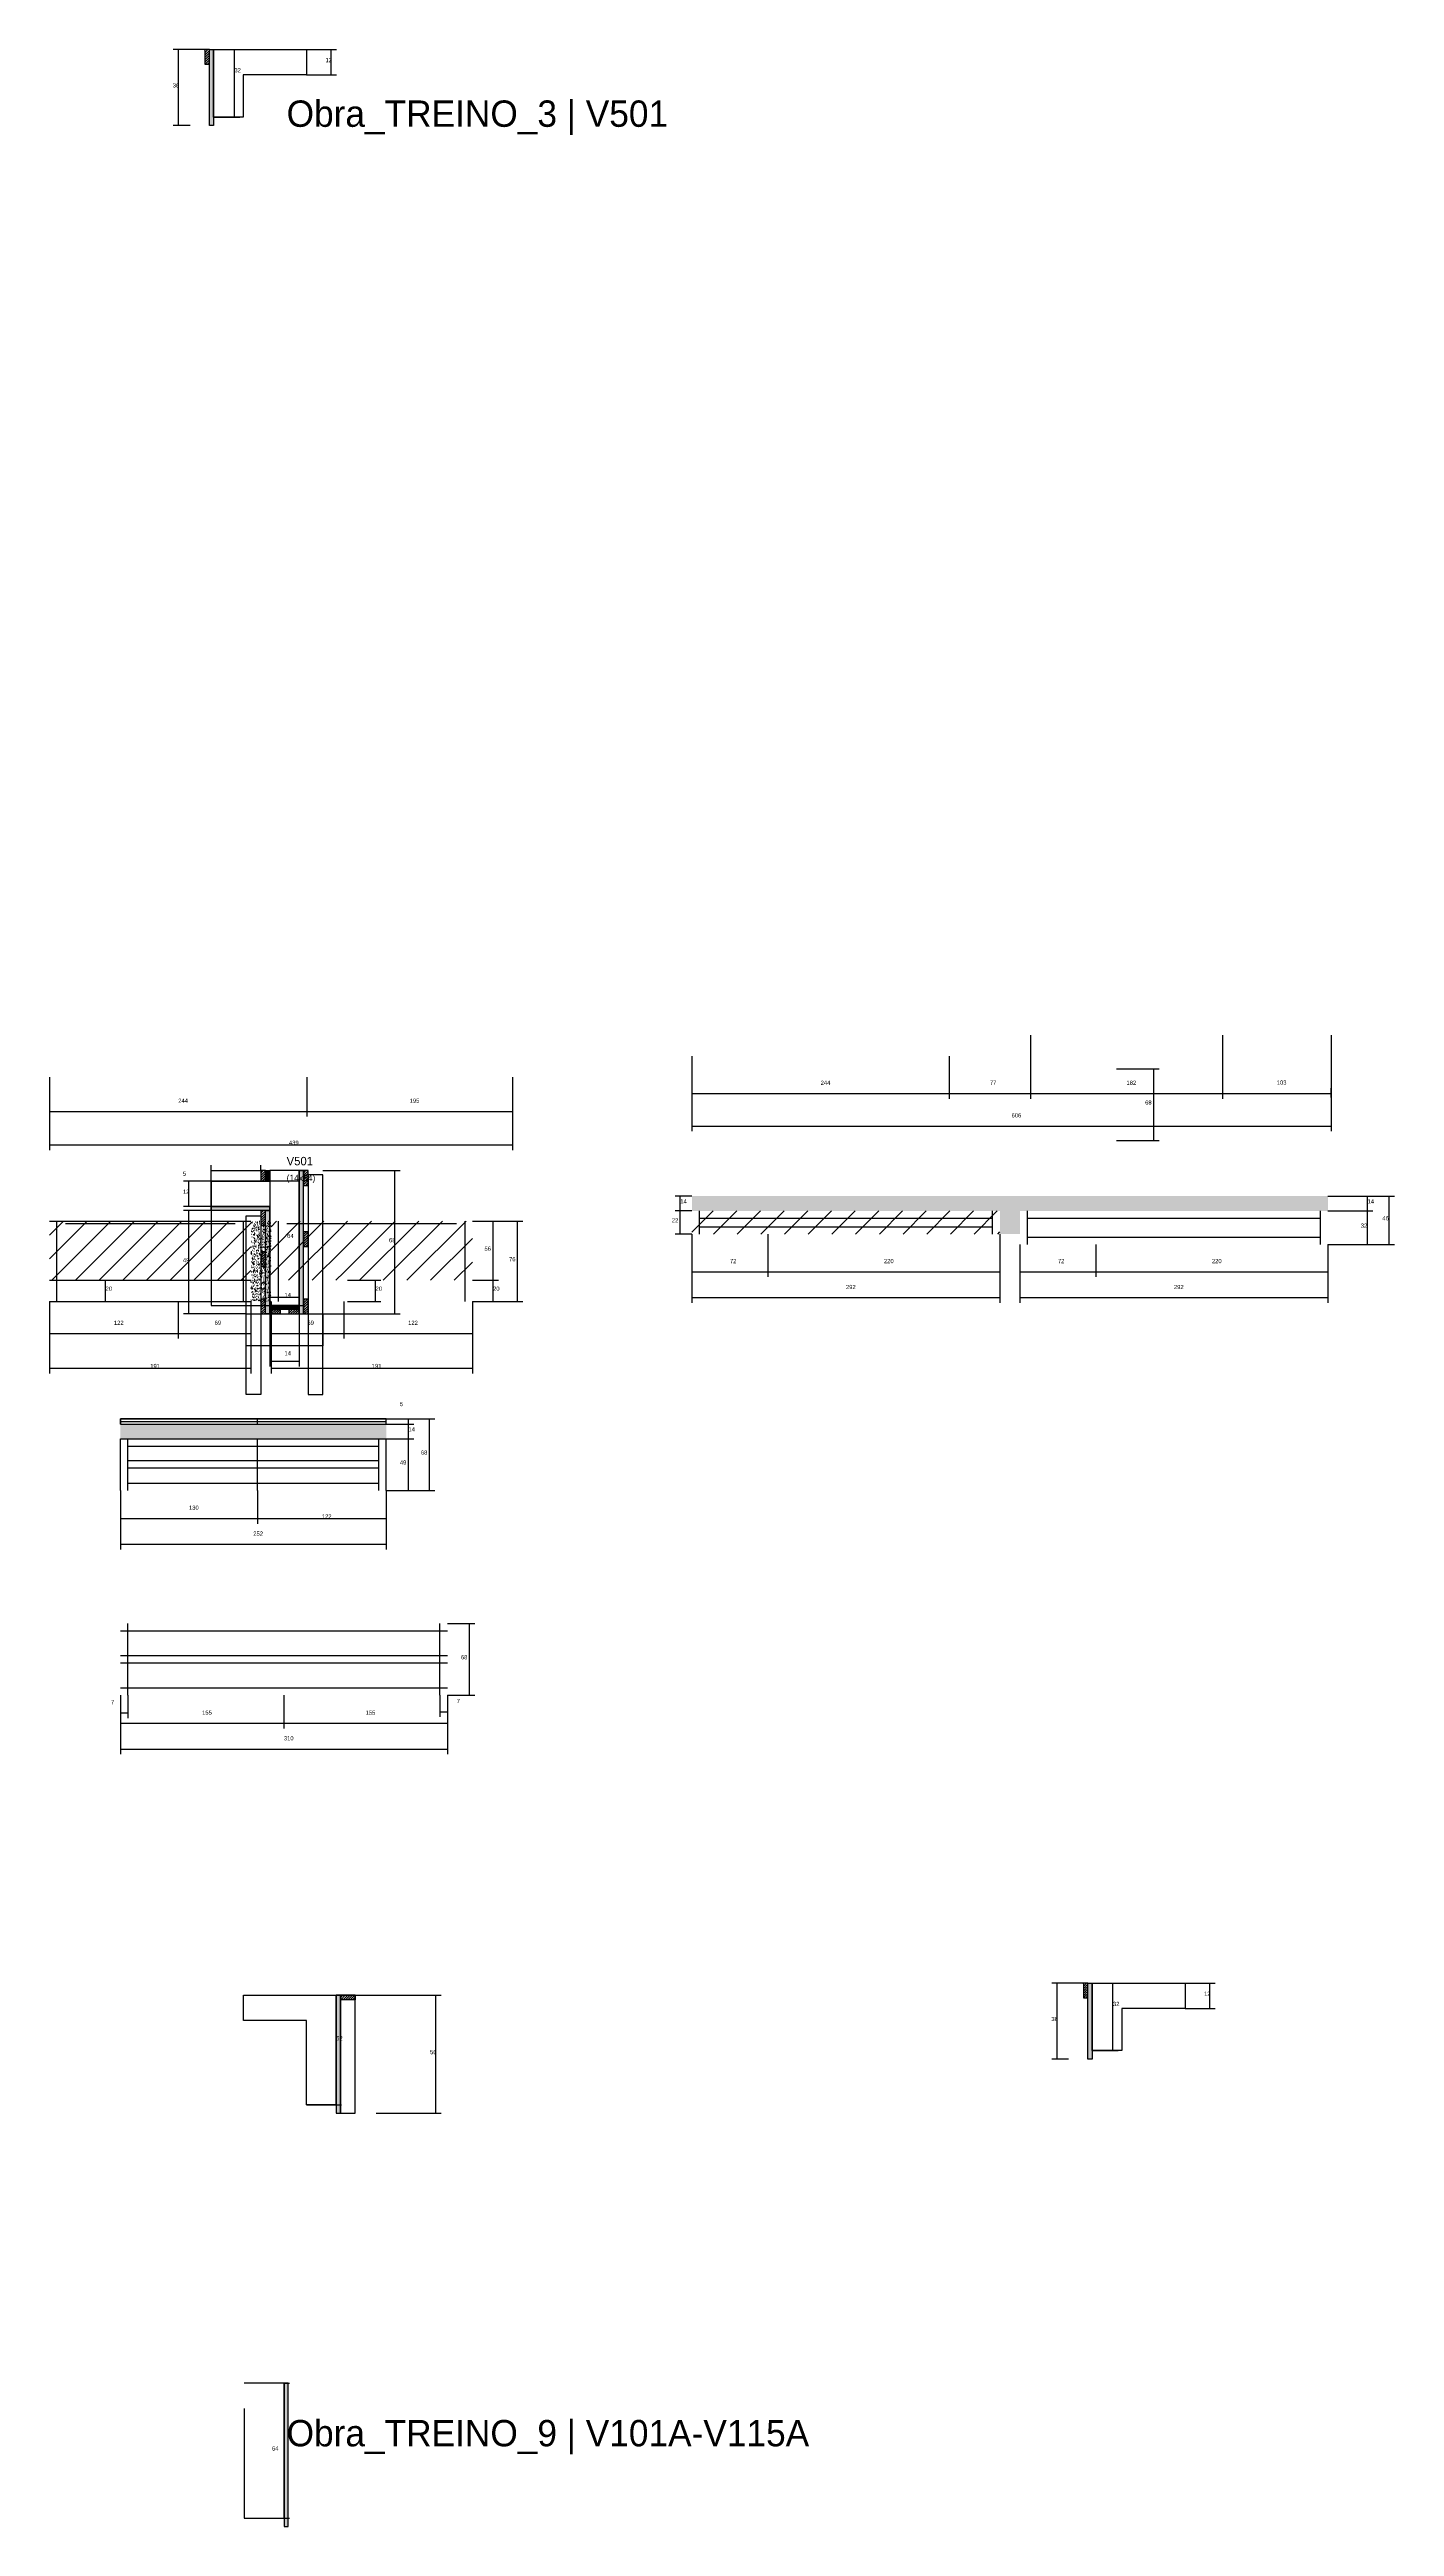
# Model space of a CAD drawing. Header units: metres. Extents: x -65046 to 21926, y -45195 to 1016.
# Drawn here: x 14175 to 15451, y -38686 to -36337 of the extents above; entities that cross this region are included whole.
import ezdxf

# ---------------------------------------------------------------- set-up
doc = ezdxf.new("R2010")
doc.units = ezdxf.units.M
for name, color, linetype in [('CONCRETO', 251, 'Continuous'), ('COTA', 241, 'Continuous'), ('Hachura', 253, 'Continuous'), ('LABEL_ID', 3, 'Continuous'), ('Madeira', 126, 'Continuous'), ('Painéis', 200, 'Continuous'), ('SARR_2.2x7', 40, 'Continuous'), ('SARR_3.5x7', 81, 'Continuous'), ('SARR_EDITAR', 141, 'Continuous'), ('Texto Seção', 7, 'Continuous')]:
    doc.layers.add(name, color=color, linetype=linetype)

msp = doc.modelspace()

# ---------------------------------------------------------------- hatches: boundary and pattern name
at = {"layer": 'COTA'}
h = msp.add_hatch(dxfattribs=at)
h.set_pattern_fill('AR-CONC', scale=0.03)
h.paths.add_polyline_path([(14784.4, -37424.2), (14784.4, -37438.2), (15076.4, -37438.2), (15076.4, -37460.2), (15095.4, -37460.2), (15095.4, -37438.2), (15387.4, -37438.2), (15387.4, -37424.2)])
h = msp.add_hatch(dxfattribs=at)
h.set_pattern_fill('AR-CONC', scale=0.03)
h.paths.add_polyline_path([(14385.2, -37448), (14366.2, -37448), (14366.2, -37448), (14366.2, -37524), (14366.2, -37524), (14385.2, -37524), (14385.2, -37524), (14385.2, -37448)])
h = msp.add_hatch(dxfattribs=at)
h.set_pattern_fill('AR-CONC', scale=0.03)
h.paths.add_polyline_path([(14242.4, -37640.4), (14242.4, -37654.4), (14242.4, -37654.4), (14494.4, -37654.4), (14494.4, -37654.4), (14494.4, -37640.4), (14494.4, -37640.4), (14242.4, -37640.4)])
at = {"layer": 'Hachura'}
h = msp.add_hatch(dxfattribs=at)
h.set_pattern_fill('ANSI31', scale=0.5)
h.paths.add_polyline_path([(14326.8, -36336.7), (14322.4, -36336.7), (14322.4, -36336.7), (14322.4, -36350.7), (14322.4, -36350.7), (14326.8, -36350.7), (14326.8, -36350.7), (14326.8, -36336.7)])
h = msp.add_hatch(color=8, dxfattribs=at)
h.dxf.hatch_style = 1
h.paths.add_polyline_path([(14326.8, -36336.7), (14330.8, -36336.7), (14330.8, -36336.7), (14330.8, -36408.7), (14330.8, -36408.7), (14326.8, -36408.7), (14326.8, -36408.7), (14326.8, -36336.7)])
h = msp.add_hatch(dxfattribs=at)
h.set_pattern_fill('ANSI31', scale=0.5)
h.paths.add_polyline_path([(14380, -37400), (14375.6, -37400), (14375.6, -37400), (14375.6, -37410), (14375.6, -37410), (14380, -37410), (14380, -37410), (14380, -37400)])
h = msp.add_hatch(color=8, dxfattribs=at)
h.dxf.hatch_style = 1
h.paths.add_polyline_path([(14380, -37410), (14384, -37410), (14384, -37410), (14384, -37400), (14384, -37400), (14380, -37400), (14380, -37400), (14380, -37410)])
h = msp.add_hatch(color=8, dxfattribs=at)
h.dxf.hatch_style = 1
h.paths.add_polyline_path([(14416, -37400), (14412, -37400), (14412, -37400), (14412, -37536), (14412, -37536), (14416, -37536), (14416, -37536), (14416, -37400)])
h = msp.add_hatch(dxfattribs=at)
h.set_pattern_fill('ANSI31', scale=0.5)
h.paths.add_polyline_path([(14420.4, -37400), (14416, -37400), (14416, -37400), (14416, -37414), (14416, -37414), (14420.4, -37414), (14420.4, -37414), (14420.4, -37400)])
h = msp.add_hatch(color=8, dxfattribs=at)
h.dxf.hatch_style = 1
h.paths.add_polyline_path([(14328.4, -37438), (14328.4, -37434), (14328.4, -37434), (14384, -37434), (14384, -37434), (14384, -37438), (14384, -37438), (14328.4, -37438)])
h = msp.add_hatch(dxfattribs=at)
h.set_pattern_fill('ANSI31', scale=0.5)
h.paths.add_polyline_path([(14380, -37438), (14375.6, -37438), (14375.6, -37438), (14375.6, -37452), (14375.6, -37452), (14380, -37452), (14380, -37452), (14380, -37438)])
h = msp.add_hatch(color=8, dxfattribs=at)
h.dxf.hatch_style = 1
h.paths.add_polyline_path([(14380, -37438), (14384, -37438), (14384, -37438), (14384, -37536), (14384, -37536), (14380, -37536), (14380, -37536), (14380, -37438)])
h = msp.add_hatch(dxfattribs=at)
h.set_pattern_fill('ANSI31', scale=5)
h.paths.add_polyline_path([(14784.4, -37438.2), (14784.4, -37460.2), (14856.4, -37460.2), (14856.4, -37438.2)])
h = msp.add_hatch(dxfattribs=at)
h.set_pattern_fill('ANSI31', scale=5)
h.paths.add_polyline_path([(15076.4, -37460.2), (15076.4, -37438.2), (14856.4, -37438.2), (14856.4, -37460.2)])
h = msp.add_hatch(dxfattribs=at)
h.set_pattern_fill('ANSI31', scale=5)
h.paths.add_polyline_path([(14297.2, -37448), (14175.2, -37448), (14175.2, -37504), (14297.2, -37504)])
h = msp.add_hatch(dxfattribs=at)
h.set_pattern_fill('ANSI31', scale=5)
h.paths.add_polyline_path([(14297.2, -37448), (14297.2, -37504), (14366.2, -37504), (14366.2, -37448)])
h = msp.add_hatch(dxfattribs=at)
h.set_pattern_fill('ANSI31', scale=5)
h.paths.add_polyline_path([(14385.2, -37448), (14385.2, -37504), (14454.2, -37504), (14454.2, -37448)])
h = msp.add_hatch(dxfattribs=at)
h.set_pattern_fill('ANSI31', scale=0.5)
h.paths.add_polyline_path([(14420.4, -37458), (14416, -37458), (14416, -37458), (14416, -37472), (14416, -37472), (14420.4, -37472), (14420.4, -37472), (14420.4, -37458)])
h = msp.add_hatch(dxfattribs=at)
h.set_pattern_fill('ANSI31', scale=5)
h.paths.add_polyline_path([(14454.2, -37448), (14454.2, -37504), (14576.2, -37504), (14576.2, -37448)])
h = msp.add_hatch(dxfattribs=at)
h.set_pattern_fill('ANSI31', scale=0.5)
h.paths.add_polyline_path([(14380, -37477), (14375.6, -37477), (14375.6, -37477), (14375.6, -37491), (14375.6, -37491), (14380, -37491), (14380, -37491), (14380, -37477)])
h = msp.add_hatch(dxfattribs=at)
h.set_pattern_fill('ANSI31', scale=0.5)
h.paths.add_polyline_path([(14380, -37522), (14375.6, -37522), (14375.6, -37522), (14375.6, -37536), (14375.6, -37536), (14380, -37536), (14380, -37536), (14380, -37522)])
h = msp.add_hatch(color=8, dxfattribs=at)
h.dxf.hatch_style = 1
h.paths.add_polyline_path([(14384, -37531.6), (14384, -37528), (14384, -37528), (14412, -37528), (14412, -37528), (14412, -37531.6), (14412, -37531.6), (14384, -37531.6)])
h = msp.add_hatch(dxfattribs=at)
h.set_pattern_fill('ANSI31', scale=0.5)
h.paths.add_polyline_path([(14384, -37536), (14384, -37531.6), (14384, -37531.6), (14394, -37531.6), (14394, -37531.6), (14394, -37536), (14394, -37536), (14384, -37536)])
h = msp.add_hatch(dxfattribs=at)
h.set_pattern_fill('ANSI31', scale=0.5)
h.paths.add_polyline_path([(14412, -37536), (14412, -37531.6), (14412, -37531.6), (14402, -37531.6), (14402, -37531.6), (14402, -37536), (14402, -37536), (14412, -37536)])
h = msp.add_hatch(dxfattribs=at)
h.set_pattern_fill('ANSI31', scale=0.5)
h.paths.add_polyline_path([(14420.4, -37522), (14416, -37522), (14416, -37522), (14416, -37536), (14416, -37536), (14420.4, -37536), (14420.4, -37536), (14420.4, -37522)])
h = msp.add_hatch(dxfattribs=at)
h.set_pattern_fill('ANSI31', scale=0.5)
h.paths.add_polyline_path([(15159.9, -38170.7), (15155.5, -38170.7), (15155.5, -38170.7), (15155.5, -38184.7), (15155.5, -38184.7), (15159.9, -38184.7), (15159.9, -38184.7), (15159.9, -38170.7)])
h = msp.add_hatch(color=8, dxfattribs=at)
h.dxf.hatch_style = 1
h.paths.add_polyline_path([(15159.9, -38170.7), (15163.9, -38170.7), (15163.9, -38170.7), (15163.9, -38242.7), (15163.9, -38242.7), (15159.9, -38242.7), (15159.9, -38242.7), (15159.9, -38170.7)])
h = msp.add_hatch(color=8, dxfattribs=at)
h.dxf.hatch_style = 1
h.paths.add_polyline_path([(14451, -38182.1), (14447, -38182.1), (14447, -38182.1), (14447, -38294.1), (14447, -38294.1), (14451, -38294.1), (14451, -38294.1), (14451, -38182.1)])
h = msp.add_hatch(dxfattribs=at)
h.set_pattern_fill('ANSI31', scale=0.5)
h.paths.add_polyline_path([(14465, -38182.1), (14465, -38186.5), (14465, -38186.5), (14451, -38186.5), (14451, -38186.5), (14451, -38182.1), (14451, -38182.1), (14465, -38182.1)])
h = msp.add_hatch(color=8, dxfattribs=at)
h.dxf.hatch_style = 1
h.paths.add_polyline_path([(14401.6, -38550), (14397.6, -38550), (14397.6, -38550), (14397.6, -38686), (14397.6, -38686), (14401.6, -38686), (14401.6, -38686), (14401.6, -38550)])

# ---------------------------------------------------------------- linework, layer by layer
at = {"layer": 'CONCRETO'}
for points in [[(14330.8, -36356.7), (14330.8, -36336.7), (14358.5, -36336.7)], [(14358.5, -36336.7), (14418.8, -36336.7), (14418.8, -36360.7), (14358.8, -36360.7), (14358.8, -36400.7), (14330.8, -36400.7), (14330.8, -36356.7), (14330.8, -36356.7)], [(14384, -37434), (14384, -37436), (14384, -37436), (14384, -37528), (14412, -37528), (14412, -37400), (14416, -37400), (14416, -37400), (14384, -37400), (14384, -37410)], [(14412, -37424), (14412, -37424), (14412, -37456), (14412, -37456), (14412, -37528), (14384, -37528), (14384, -37434), (14328.4, -37434), (14328.4, -37410), (14384, -37410)], [(15163.9, -38190.7), (15163.9, -38170.7), (15191.6, -38170.7)], [(15191.6, -38170.7), (15251.9, -38170.7), (15251.9, -38194.7), (15191.9, -38194.7), (15191.9, -38234.7), (15163.9, -38234.7), (15163.9, -38190.7), (15163.9, -38190.7)], [(14359.6, -38574), (14359.6, -38576), (14359.6, -38576), (14359.6, -38678), (14397.6, -38678), (14397.6, -38550), (14401.6, -38550), (14401.6, -38550), (14359.6, -38550), (14359.6, -38550)]]:
    msp.add_lwpolyline(points, dxfattribs=at)
for points in [[(14384, -37528), (14416, -37528), (14416, -37400), (14384, -37400)], [(14328.4, -37528), (14412, -37528), (14412, -37410), (14328.4, -37410)], [(14447, -38206.1), (14447, -38188.1), (14447, -38286.1), (14419, -38286.1), (14419, -38206.1), (14359, -38206.1), (14359, -38182.1), (14447, -38182.1), (14447, -38185.1), (14447, -38209.1)]]:
    msp.add_lwpolyline(points, close=True, dxfattribs=at)
at = {"layer": 'COTA'}
for p, q in [((14322.4, -36336.7), (14292.5, -36336.7)), ((14297.5, -36408.7), (14297.5, -36336.7)), ((14330.5, -36336.7), (14355.5, -36336.7)), ((14350.5, -36400.7), (14350.5, -36336.7)), ((14418.8, -36336.7), (14447.4, -36336.7)), ((14442.4, -36360.7), (14442.4, -36336.7)), ((14418.8, -36360.7), (14447.4, -36360.7)), ((14308.4, -36408.7), (14292.5, -36408.7)), ((14330.5, -36400.7), (14355.5, -36400.7)), ((15105.4, -37271.4), (15105.4, -37331.8)), ((15287.4, -37271.4), (15287.4, -37331.8)), ((15390.4, -37271.4), (15390.4, -37362.7)), ((14784.4, -37291.4), (14784.4, -37331.8)), ((14784.4, -37291.4), (14784.4, -37362.7)), ((15028.4, -37291.4), (15028.4, -37331.8)), ((15028.4, -37291.4), (15028.4, -37331.8)), ((15105.4, -37291.4), (15105.4, -37331.8)), ((15187, -37303.4), (15227.3, -37303.4)), ((15222.3, -37371.4), (15222.3, -37303.4)), ((15287.4, -37291.4), (15287.4, -37331.8)), ((14175.2, -37311.5), (14175.2, -37380.6)), ((14175.2, -37311.5), (14175.2, -37348.8)), ((14419.2, -37311.5), (14419.2, -37348.8)), ((14419.2, -37311.5), (14419.2, -37348.8)), ((14614.2, -37311.5), (14614.2, -37380.6)), ((14614.2, -37311.5), (14614.2, -37348.8)), ((14784.4, -37326.8), (15028.4, -37326.8)), ((15028.4, -37326.8), (15105.4, -37326.8)), ((15105.4, -37326.8), (15287.4, -37326.8)), ((15287.4, -37326.8), (15390.4, -37326.8)), ((15390.4, -37330.6), (15390.4, -37321.8)), ((14175.2, -37343.8), (14419.2, -37343.8)), ((14419.2, -37343.8), (14614.2, -37343.8)), ((14175.2, -37375.6), (14614.2, -37375.6)), ((14784.4, -37357.7), (15390.4, -37357.7)), ((15187, -37371.4), (15227.3, -37371.4)), ((14328.4, -37410), (14328.4, -37395)), ((14328.4, -37400), (14375.6, -37400)), ((14375.6, -37400), (14375.6, -37395)), ((14412, -37528), (14412, -37400)), ((14412, -37400), (14417, -37400)), ((14434.4, -37400), (14507.6, -37400)), ((14502.6, -37536), (14502.6, -37400)), ((14328.4, -37410), (14302.2, -37410)), ((14307.2, -37434), (14307.2, -37410)), ((14784.4, -37424.2), (14768.3, -37424.2)), ((14773.3, -37438.2), (14773.3, -37424.2)), ((15387.4, -37424.2), (15430, -37424.2)), ((15387.4, -37424.2), (15450.5, -37424.2)), ((15425, -37438.2), (15425, -37424.2)), ((15445.5, -37470.2), (15445.5, -37424.2)), ((14328.4, -37434), (14302.2, -37434)), ((14366, -37438), (14302.2, -37438)), ((14307.2, -37536), (14307.2, -37438)), ((14784.4, -37438.2), (14768.3, -37438.2)), ((14784.4, -37438.2), (14768.3, -37438.2)), ((14773.3, -37460.2), (14773.3, -37438.2)), ((15387.4, -37438.2), (15430, -37438.2)), ((15387.4, -37438.2), (15430, -37438.2)), ((15425, -37470.2), (15425, -37438.2)), ((14576.2, -37448), (14600.8, -37448)), ((14576.2, -37448), (14624, -37448)), ((14595.8, -37504), (14595.8, -37448)), ((14619, -37524), (14619, -37448)), ((14784.4, -37460.2), (14768.3, -37460.2)), ((14784.4, -37460.2), (14784.4, -37500.9)), ((14784.4, -37460.2), (14784.4, -37525.5)), ((14856.4, -37460.2), (14856.4, -37500.9)), ((14856.4, -37460.2), (14856.4, -37500.9)), ((15076.4, -37460.2), (15076.4, -37500.9)), ((15076.4, -37460.2), (15076.4, -37525.5)), ((15095.4, -37470.2), (15095.4, -37500.9)), ((15095.4, -37470.2), (15095.4, -37525.5)), ((15167.4, -37470.2), (15167.4, -37500.9)), ((15167.4, -37470.2), (15167.4, -37500.9)), ((15387.4, -37470.2), (15387.4, -37500.9)), ((15387.4, -37470.2), (15387.4, -37525.5)), ((15387.4, -37470.2), (15430, -37470.2)), ((15387.4, -37470.2), (15450.5, -37470.2)), ((14193.7, -37504), (14233.3, -37504)), ((14228.3, -37524), (14228.3, -37504)), ((14384, -37536), (14384, -37515)), ((14412, -37536), (14412, -37515)), ((14457.7, -37504), (14489.3, -37504)), ((14484.3, -37524), (14484.3, -37504)), ((14576.2, -37504), (14600.8, -37504)), ((14576.2, -37504), (14600.8, -37504)), ((14595.8, -37524), (14595.8, -37504)), ((14784.4, -37495.9), (14856.4, -37495.9)), ((14856.4, -37495.9), (15076.4, -37495.9)), ((15095.4, -37495.9), (15167.4, -37495.9)), ((15167.4, -37495.9), (15387.4, -37495.9)), ((14175.2, -37524), (14175.2, -37592.3)), ((14175.2, -37524), (14175.2, -37559.4)), ((14193.7, -37524), (14233.3, -37524)), ((14297.2, -37524), (14297.2, -37559.4)), ((14297.2, -37524), (14297.2, -37559.4)), ((14361.6, -37536), (14302.2, -37536)), ((14366.2, -37524), (14366.2, -37592.3)), ((14366.2, -37524), (14366.2, -37559.4)), ((14384, -37520), (14412, -37520)), ((14384, -37536), (14384, -37585.7)), ((14385.2, -37524), (14385.2, -37592.3)), ((14385.2, -37524), (14385.2, -37559.4)), ((14412, -37528), (14417, -37528)), ((14412, -37536), (14412, -37585.7)), ((14434.4, -37536), (14507.6, -37536)), ((14454.2, -37524), (14454.2, -37559.4)), ((14454.2, -37524), (14454.2, -37559.4)), ((14457.7, -37524), (14489.3, -37524)), ((14576.2, -37524), (14576.2, -37592.3)), ((14576.2, -37524), (14576.2, -37559.4)), ((14576.2, -37524), (14600.8, -37524)), ((14576.2, -37524), (14624, -37524)), ((14784.4, -37520.5), (15076.4, -37520.5)), ((15095.4, -37520.5), (15387.4, -37520.5)), ((14175.2, -37554.4), (14297.2, -37554.4)), ((14297.2, -37554.4), (14366.2, -37554.4)), ((14385.2, -37554.4), (14454.2, -37554.4)), ((14454.2, -37554.4), (14576.2, -37554.4)), ((14175.2, -37587.3), (14366.2, -37587.3)), ((14384, -37580.7), (14412, -37580.7)), ((14385.2, -37587.3), (14576.2, -37587.3)), ((14494.4, -37635.4), (14540.4, -37635.4)), ((14494.4, -37635.4), (14520.5, -37635.4)), ((14515.5, -37640.4), (14515.5, -37635.4)), ((14535.4, -37703.4), (14535.4, -37635.4)), ((14494.4, -37640.4), (14520.5, -37640.4)), ((14494.4, -37640.4), (14520.5, -37640.4)), ((14494.4, -37654.4), (14520.5, -37654.4)), ((14494.4, -37654.4), (14520.5, -37654.4)), ((14515.5, -37654.4), (14515.5, -37640.4)), ((14515.5, -37703.4), (14515.5, -37654.4)), ((14242.4, -37703.4), (14242.4, -37735)), ((14242.4, -37703.4), (14242.4, -37759.4)), ((14372.4, -37703.4), (14372.4, -37735)), ((14372.4, -37703.4), (14372.4, -37735)), ((14494.4, -37703.4), (14494.4, -37735)), ((14494.4, -37703.4), (14494.4, -37759.4)), ((14494.4, -37703.4), (14520.5, -37703.4)), ((14494.4, -37703.4), (14540.4, -37703.4)), ((14242.4, -37730), (14372.4, -37730)), ((14372.4, -37730), (14494.4, -37730)), ((14242.4, -37754.4), (14494.4, -37754.4)), ((14552.4, -37829.6), (14578.5, -37829.6)), ((14573.5, -37897.6), (14573.5, -37829.6)), ((14242.4, -37897.6), (14242.4, -37953.6)), ((14242.4, -37897.6), (14242.4, -37919.4)), ((14242.4, -37914.4), (14249.4, -37914.4)), ((14249.4, -37897.6), (14249.4, -37919.4)), ((14397.4, -37897.6), (14397.4, -37929.2)), ((14545.4, -37897.6), (14545.4, -37918.2)), ((14545.4, -37913.2), (14552.4, -37913.2)), ((14552.4, -37897.6), (14552.4, -37929.2)), ((14552.4, -37897.6), (14552.4, -37953.6)), ((14552.4, -37897.6), (14578.5, -37897.6)), ((14552.4, -37897.6), (14552.4, -37918.2)), ((14397.4, -37924.2), (14552.4, -37924.2)), ((14242.4, -37948.6), (14552.4, -37948.6)), ((15155.5, -38170.7), (15125.7, -38170.7)), ((15130.7, -38242.7), (15130.7, -38170.7)), ((15163.6, -38170.7), (15188.6, -38170.7)), ((15183.6, -38234.7), (15183.6, -38170.7)), ((15251.9, -38170.7), (15280.5, -38170.7)), ((15275.5, -38194.7), (15275.5, -38170.7)), ((14419, -38182.1), (14452, -38182.1)), ((14447, -38286.1), (14447, -38182.1)), ((14465, -38182.1), (14546.5, -38182.1)), ((14541.5, -38294.1), (14541.5, -38182.1)), ((15251.9, -38194.7), (15280.5, -38194.7)), ((15141.5, -38242.7), (15125.7, -38242.7)), ((15163.6, -38234.7), (15188.6, -38234.7)), ((14419, -38286.1), (14452, -38286.1)), ((14485, -38294.1), (14546.5, -38294.1)), ((14397.6, -38678), (14397.6, -38550)), ((14397.6, -38550), (14402.6, -38550)), ((14397.6, -38678), (14402.6, -38678))]:
    msp.add_line(p, q, dxfattribs=at)
at = {"layer": 'Madeira'}
for points in [[(14326.8, -36336.7), (14322.4, -36336.7), (14322.4, -36350.7), (14326.8, -36350.7)], [(14380, -37400), (14375.6, -37400), (14375.6, -37410), (14380, -37410)], [(14420.4, -37400), (14416, -37400), (14416, -37414), (14420.4, -37414)], [(14380, -37438), (14375.6, -37438), (14375.6, -37452), (14380, -37452)], [(14420.4, -37458), (14416, -37458), (14416, -37472), (14420.4, -37472)], [(14380, -37477), (14375.6, -37477), (14375.6, -37491), (14380, -37491)], [(14380, -37522), (14375.6, -37522), (14375.6, -37536), (14380, -37536)], [(14384, -37536), (14384, -37531.6), (14394, -37531.6), (14394, -37536)], [(14412, -37536), (14412, -37531.6), (14402, -37531.6), (14402, -37536)], [(14420.4, -37522), (14416, -37522), (14416, -37536), (14420.4, -37536)], [(15159.9, -38170.7), (15155.5, -38170.7), (15155.5, -38184.7), (15159.9, -38184.7)], [(14465, -38182.1), (14465, -38186.5), (14451, -38186.5), (14451, -38182.1)], [(14465, -38182.1), (14451, -38182.1), (14451, -38294.1), (14465, -38294.1)]]:
    msp.add_lwpolyline(points, close=True, dxfattribs=at)
at = {"layer": 'Painéis'}
for p, q in [((14412, -37536), (14412, -37400)), ((14328.4, -37434), (14384, -37434)), ((14328.4, -37438), (14328.4, -37434)), ((14384, -37438), (14384, -37434)), ((14384, -37536), (14384, -37438)), ((14175.2, -37448), (14366.2, -37448)), ((14175.2, -37504), (14366.2, -37504)), ((14175.2, -37524), (14366.2, -37524)), ((14384, -37528), (14412, -37528)), ((14384, -37531.6), (14384, -37528)), ((14412, -37531.6), (14412, -37528)), ((14242.4, -37635.4), (14494.4, -37635.4)), ((14242.4, -37640.4), (14242.4, -37635.4)), ((14372.4, -37640.4), (14372.4, -37635.4)), ((14242.4, -37640.4), (14494.4, -37640.4)), ((14242.4, -37654.4), (14494.4, -37654.4)), ((14242.4, -37703.4), (14242.4, -37654.4)), ((14372.4, -37703.4), (14372.4, -37654.4)), ((14494.4, -37703.4), (14494.4, -37654.4)), ((14242.4, -37897.6), (14242.4, -37929.2)), ((14397.4, -37897.6), (14397.4, -37929.2)), ((14242.4, -37924.2), (14397.4, -37924.2))]:
    msp.add_line(p, q, dxfattribs=at)
for points in [[(14326.8, -36336.7), (14330.8, -36336.7), (14330.8, -36408.7), (14326.8, -36408.7)], [(14380, -37400), (14384, -37400), (14384, -37410), (14380, -37410)], [(14416, -37400), (14412, -37400), (14412, -37536), (14416, -37536)], [(14328.4, -37438), (14328.4, -37434), (14384, -37434), (14384, -37438)], [(14380, -37438), (14384, -37438), (14384, -37536), (14380, -37536)], [(14384, -37531.6), (14384, -37528), (14412, -37528), (14412, -37531.6)], [(14494.4, -37635.4), (14242.4, -37635.4), (14242.4, -37640.4), (14494.4, -37640.4)], [(15159.9, -38170.7), (15163.9, -38170.7), (15163.9, -38242.7), (15159.9, -38242.7)], [(14451, -38182.1), (14447, -38182.1), (14447, -38294.1), (14451, -38294.1)], [(14401.6, -38550), (14397.6, -38550), (14397.6, -38686), (14401.6, -38686)]]:
    msp.add_lwpolyline(points, close=True, dxfattribs=at)
at = {"layer": 'SARR_2.2x7'}
for p, q in [((14791.4, -37460.2), (14791.4, -37438.2)), ((14791.4, -37445.2), (14856.4, -37445.2)), ((14856.4, -37445.2), (15069.4, -37445.2)), ((15069.4, -37460.2), (15069.4, -37438.2)), ((15102.4, -37470.2), (15102.4, -37438.2)), ((15102.4, -37445.2), (15167.4, -37445.2)), ((15167.4, -37445.2), (15380.4, -37445.2)), ((15380.4, -37470.2), (15380.4, -37438.2)), ((14182.2, -37504), (14182.2, -37448)), ((14190.2, -37450.2), (14297.2, -37450.2)), ((14297.2, -37450.2), (14351.2, -37450.2)), ((14359.2, -37504), (14359.2, -37448)), ((14392.2, -37504), (14392.2, -37448)), ((14400.2, -37450.2), (14454.2, -37450.2)), ((14454.2, -37450.2), (14561.2, -37450.2)), ((14569.2, -37504), (14569.2, -37448)), ((14791.4, -37453.2), (14856.4, -37453.2)), ((14856.4, -37453.2), (15069.4, -37453.2)), ((15102.4, -37463.2), (15167.4, -37463.2)), ((15167.4, -37463.2), (15380.4, -37463.2)), ((14182.2, -37524), (14182.2, -37504)), ((14359.2, -37524), (14359.2, -37504)), ((14392.2, -37524), (14392.2, -37504)), ((14569.2, -37524), (14569.2, -37504)), ((14249.4, -37703.4), (14249.4, -37654.4)), ((14487.4, -37703.4), (14487.4, -37654.4)), ((14249.4, -37661.4), (14372.4, -37661.4)), ((14249.4, -37674.9), (14372.4, -37674.9)), ((14249.4, -37681.9), (14372.4, -37681.9)), ((14372.4, -37661.4), (14487.4, -37661.4)), ((14372.4, -37674.9), (14487.4, -37674.9)), ((14372.4, -37681.9), (14487.4, -37681.9)), ((14249.4, -37696.4), (14372.4, -37696.4)), ((14372.4, -37696.4), (14487.4, -37696.4)), ((14242.4, -37836.6), (14397.4, -37836.6)), ((14249.4, -37897.6), (14249.4, -37829.6)), ((14397.4, -37836.6), (14552.4, -37836.6)), ((14545.4, -37897.6), (14545.4, -37829.6)), ((14242.4, -37859.8), (14397.4, -37859.8)), ((14242.4, -37866.8), (14397.4, -37866.8)), ((14397.4, -37859.8), (14552.4, -37859.8)), ((14397.4, -37866.8), (14552.4, -37866.8)), ((14242.4, -37890.6), (14397.4, -37890.6)), ((14397.4, -37890.6), (14552.4, -37890.6))]:
    msp.add_line(p, q, dxfattribs=at)
at = {"layer": 'SARR_3.5x7'}
for points in [[(14434.4, -37403.9), (14420.4, -37403.9), (14420.4, -37612.5), (14434.4, -37612.5)], [(14361.6, -37442.8), (14375.6, -37442.8), (14375.6, -37612.5), (14361.6, -37612.5)], [(14361.6, -37536), (14434.4, -37536), (14434.4, -37566.1), (14361.6, -37566.1)]]:
    msp.add_lwpolyline(points, close=True, dxfattribs=at)
at = {"layer": 'SARR_EDITAR'}
for p, q in [((14242.4, -37637.9), (14372.4, -37637.9)), ((14372.4, -37637.9), (14494.4, -37637.9))]:
    msp.add_line(p, q, dxfattribs=at)

# ---------------------------------------------------------------- texts
at = {"layer": 'COTA'}
for s, p in [('32', (14350.5, -36358.3)), ('12', (14436.9, -36348.7)), ('36', (14292, -36372.7)), ('244', (14906.4, -37318.7)), ('77', (15066.9, -37318.7)), ('182', (15196.4, -37318.7)), ('103', (15338.9, -37318.5)), ('244', (14297.2, -37335.7)), ('195', (14516.7, -37335.7)), ('606', (15087.4, -37349.6)), ('68', (15214.1, -37337.4)), ('439', (14402.2, -37375.6)), ('5', (14301.7, -37405)), ('12', (14301.7, -37422)), ('22', (14765.3, -37449.2)), ('14', (14773.3, -37431.2)), ('14', (15425, -37431.2)), ('46', (15439, -37447.2)), ('64', (14400.5, -37464)), ('68', (14497.1, -37468)), ('32', (15418.5, -37454.2)), ('49', (14301.7, -37487)), ('56', (14587.6, -37476)), ('76', (14610.9, -37486)), ('72', (14820.4, -37487.8)), ('220', (14966.4, -37487.8)), ('72', (15131.4, -37487.8)), ('220', (15277.4, -37487.8)), ('20', (14228.3, -37514)), ('14', (14398, -37520)), ('20', (14484.3, -37514)), ('20', (14595.8, -37514)), ('292', (14930.4, -37512.4)), ('292', (15241.4, -37512.4)), ('122', (14236.2, -37546.4)), ('69', (14331.7, -37546.3)), ('69', (14419.7, -37546.3)), ('122', (14515.2, -37546.4)), ('191', (14270.7, -37587.3)), ('14', (14398, -37575.2)), ('191', (14480.7, -37587.3)), ('5', (14507.3, -37623.4)), ('14', (14515.5, -37647.4)), ('49', (14507.4, -37678.9)), ('68', (14527.3, -37669.4)), ('130', (14307.4, -37721.7)), ('122', (14433.4, -37730)), ('252', (14368.4, -37746.3)), ('68', (14565.3, -37863.6)), ('7', (14233.5, -37906.3)), ('155', (14474.9, -37916.1)), ('7', (14561.3, -37905.1)), ('310', (14397.4, -37940.4)), ('32', (15183.6, -38192.4)), ('12', (15270, -38182.7)), ('52', (14447, -38224.9)), ('36', (15125.2, -38206.7)), ('56', (14536, -38238.1)), ('64', (14386.1, -38614))]:
    msp.add_text(s, height=4, dxfattribs=at).set_placement(p)
at = {"layer": 'LABEL_ID'}
for s, p in [('Obra_TREINO_3 | V501', (14400, -36410)), ('Obra_TREINO_9 | V101A-V115A', (14400, -38610))]:
    msp.add_text(s, height=25, dxfattribs=at).set_placement(p)
at = {"layer": 'Painéis'}
msp.add_text('155', height=4, dxfattribs=at).set_placement((14319.9, -37916.1))
at = {"layer": 'Texto Seção'}
for s, height, p in [('V501', 8, (14400, -37395)), ('(14x64)', 6, (14400, -37410))]:
    msp.add_text(s, height=height, dxfattribs=at).set_placement(p)

doc.saveas('drawing.dxf')
